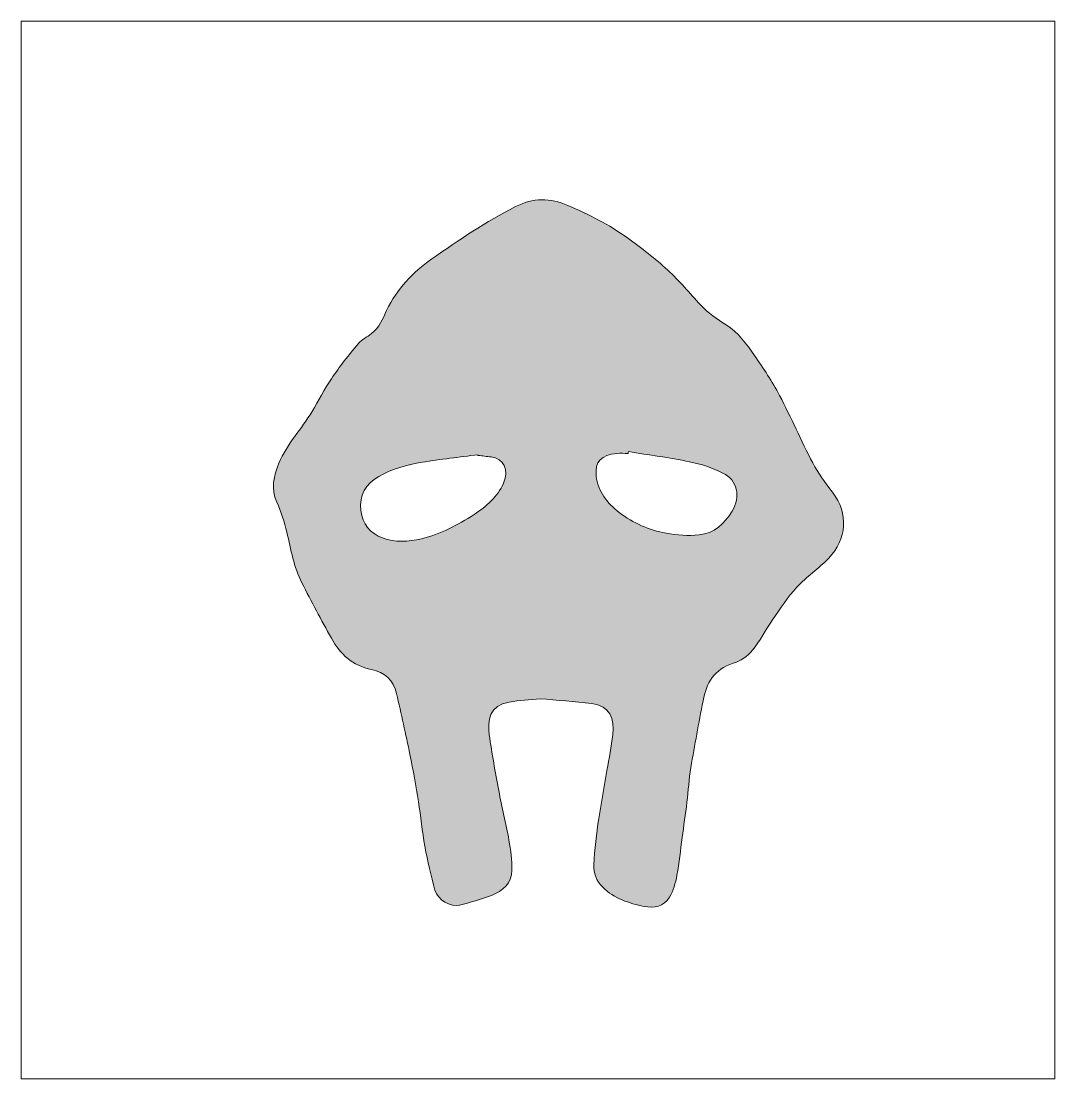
# Model space of a CAD drawing. Extents: x 540 to 1380, y 111 to 970.
import ezdxf

# ---------------------------------------------------------------- set-up
doc = ezdxf.new("R2010")
doc.units = 0
doc.header["$MEASUREMENT"] = 0
doc.layers.add('Layer 1', color=7, linetype='Continuous', lineweight=0)

# ---------------------------------------------------------------- blocks, each defined once
blk = doc.blocks.new('Block_1')
at = {"layer": 'Layer 1', "true_color": 0x000000, "transparency": 33554687}
h = blk.add_hatch(color=18, dxfattribs=at)
h.dxf.hatch_style = 2
edge = h.paths.add_edge_path()
edge.add_spline(control_points=[(1033.42, 620.4), (1033.34, 619.92), (1033.26, 619.44), (1033.18, 618.95), (1030.19, 618.95), (1027.16, 619.23), (1024.2, 618.91), (1011.51, 617.52), (1005.97, 612.7), (1007.32, 600.55), (1008.7, 588.12), (1016.18, 578.48), (1026.03, 571), (1037.35, 562.41), (1050.14, 556.55), (1064.12, 554.18), (1072.94, 552.69), (1082.19, 551.72), (1091.01, 552.7), (1103.05, 554.05), (1111.6, 561.74), (1117.86, 572.14), (1125.04, 584.05), (1122, 597.12), (1110.21, 603.02), (1101.78, 607.25), (1092.46, 610.24), (1083.2, 612.15), (1066.74, 615.56), (1050.03, 617.72), (1033.42, 620.4)], knot_values=[0, 0, 0, 0, 1, 1, 1, 2, 2, 2, 3, 3, 3, 4, 4, 4, 5, 5, 5, 6, 6, 6, 7, 7, 7, 8, 8, 8, 9, 9, 9, 10, 10, 10, 10], degree=3, periodic=0)
edge = h.paths.add_edge_path()
edge.add_spline(control_points=[(911.29, 617.38), (911.23, 617.56), (911.17, 617.73), (911.11, 617.9), (896, 615.88), (880.82, 614.25), (865.79, 611.72), (853.59, 609.67), (841.63, 606.54), (830.66, 600.27), (819.74, 594.04), (814.7, 584.98), (816.08, 572.57), (817.3, 561.61), (823.49, 553.96), (833.64, 550.27), (843.93, 546.52), (854.69, 547.07), (865.24, 549.6), (880.82, 553.33), (894.76, 560.66), (908.11, 569.38), (918.22, 575.97), (926.94, 583.62), (932.03, 594.83), (936.85, 605.45), (932, 614.98), (922, 616.04), (918.42, 616.42), (914.86, 616.93), (911.29, 617.38)], knot_values=[0, 0, 0, 0, 1, 1, 1, 2, 2, 2, 3, 3, 3, 4, 4, 4, 5, 5, 5, 6, 6, 6, 7, 7, 7, 8, 8, 8, 9, 9, 9, 10, 10, 10, 10], degree=3, periodic=0)
edge = h.paths.add_edge_path()
edge.add_spline(control_points=[(961.83, 419.67), (953.02, 418.78), (944.76, 418.46), (936.69, 417.03), (920.41, 414.15), (918.68, 401.99), (920.37, 390.45), (922.6, 375.28), (925.26, 360.16), (928.11, 345.09), (930.65, 331.65), (934.01, 318.36), (936.42, 304.9), (937.88, 296.83), (939.03, 288.55), (938.87, 280.39), (938.66, 269.77), (931.3, 263.54), (922.2, 259.99), (913.76, 256.7), (904.94, 254.32), (896.15, 252.04), (889.17, 250.22), (878.45, 256.39), (876.23, 264.23), (872.91, 275.93), (870.34, 287.89), (868.14, 299.87), (865.94, 311.93), (864.76, 324.17), (862.8, 336.28), (860.75, 349), (858.56, 361.71), (855.97, 374.33), (852.58, 390.91), (848.83, 407.42), (845.05, 423.92), (842.56, 434.78), (835.31, 441.39), (824.7, 443.47), (809.38, 446.47), (799.32, 455.82), (792.12, 468.79), (783.87, 483.65), (775.87, 498.65), (768.13, 513.77), (761.53, 526.67), (759.29, 540.93), (755.91, 554.85), (753.89, 563.17), (751.2, 571.44), (747.77, 579.27), (742.9, 590.37), (745.18, 600.58), (749.5, 611), (755.99, 626.63), (767.8, 638.78), (776.49, 652.96), (781.86, 661.72), (786.33, 671.07), (792.09, 679.55), (798.78, 689.41), (806.17, 698.84), (813.81, 708), (816.65, 711.4), (821.09, 713.46), (824.75, 716.21), (831.1, 720.99), (833.77, 728.23), (837.01, 735.02), (845.31, 752.44), (858.24, 766.03), (873.7, 776.89), (895.58, 792.26), (917.82, 807.17), (941.73, 819.38), (955.91, 826.61), (969.92, 826.53), (984.24, 820.36), (1001.23, 813.04), (1017.76, 804.76), (1032.77, 793.93), (1044.05, 785.79), (1055.15, 777.25), (1065.38, 767.86), (1074.92, 759.12), (1083.28, 749.08), (1092.02, 739.49), (1098.09, 732.84), (1105.52, 728.14), (1113, 723.3), (1122.67, 717.04), (1129.61, 707.82), (1135.99, 698.41), (1143.12, 687.89), (1150.34, 677.33), (1156.25, 666.11), (1165.73, 648.1), (1173.78, 629.33), (1183.2, 611.27), (1187.62, 602.8), (1193.45, 594.98), (1199.3, 587.36), (1212.53, 570.14), (1211.12, 549.24), (1196.22, 533.81), (1188.12, 525.42), (1178.17, 518.77), (1170.26, 510.22), (1162.87, 502.24), (1156.88, 492.92), (1150.65, 483.92), (1145, 475.75), (1140.54, 466.65), (1134.23, 459.07), (1130.33, 454.37), (1124.41, 450.25), (1118.6, 448.48), (1103.03, 443.72), (1096.8, 432.41), (1094.08, 417.89), (1090.73, 399.93), (1087.22, 382), (1084.23, 363.99), (1082.68, 354.61), (1082.19, 345.06), (1081.03, 335.62), (1079.86, 326.04), (1078.43, 316.49), (1077.14, 306.92), (1075.76, 296.7), (1074.83, 286.4), (1072.9, 276.29), (1071.73, 270.16), (1069.95, 263.78), (1066.8, 258.49), (1062.35, 251.01), (1054.2, 249.36), (1046.27, 251.05), (1033.97, 253.67), (1021.89, 257.13), (1012.58, 266.7), (1007.53, 271.89), (1004.87, 278.12), (1005.25, 284.82), (1005.98, 297.4), (1007.61, 309.96), (1009.41, 322.44), (1011.29, 335.52), (1013.83, 348.51), (1016.05, 361.54), (1017.68, 371.2), (1019.71, 380.82), (1020.75, 390.54), (1022.14, 403.47), (1018.6, 413.94), (1003.64, 415.8), (989.6, 417.56), (975.45, 418.44), (961.83, 419.67)], knot_values=[0, 0, 0, 0, 1, 1, 1, 2, 2, 2, 3, 3, 3, 4, 4, 4, 5, 5, 5, 6, 6, 6, 7, 7, 7, 8, 8, 8, 9, 9, 9, 10, 10, 10, 11, 11, 11, 12, 12, 12, 13, 13, 13, 14, 14, 14, 15, 15, 15, 16, 16, 16, 17, 17, 17, 18, 18, 18, 19, 19, 19, 20, 20, 20, 21, 21, 21, 22, 22, 22, 23, 23, 23, 24, 24, 24, 25, 25, 25, 26, 26, 26, 27, 27, 27, 28, 28, 28, 29, 29, 29, 30, 30, 30, 31, 31, 31, 32, 32, 32, 33, 33, 33, 34, 34, 34, 35, 35, 35, 36, 36, 36, 37, 37, 37, 38, 38, 38, 39, 39, 39, 40, 40, 40, 41, 41, 41, 42, 42, 42, 43, 43, 43, 44, 44, 44, 45, 45, 45, 46, 46, 46, 47, 47, 47, 48, 48, 48, 49, 49, 49, 50, 50, 50, 51, 51, 51, 52, 52, 52, 53, 53, 53, 53], degree=3, periodic=0)
at = {"layer": 'Layer 1'}
for points, knots in [([(540, 970), (819.97, 970), (1099.94, 970), (1380, 970), (1380, 683.74), (1380, 397.45), (1380, 111), (1100.06, 111), (820.03, 111), (540, 111), (540, 397.26), (540, 683.61), (540, 970)], [0, 0, 0, 0, 1, 1, 1, 2, 2, 2, 3, 3, 3, 4, 4, 4, 4]), ([(961.83, 419.67), (975.45, 418.44), (989.6, 417.56), (1003.64, 415.8), (1018.6, 413.94), (1022.14, 403.47), (1020.75, 390.54), (1019.71, 380.82), (1017.68, 371.2), (1016.05, 361.54), (1013.83, 348.51), (1011.29, 335.52), (1009.41, 322.44), (1007.61, 309.96), (1005.98, 297.4), (1005.25, 284.82), (1004.87, 278.12), (1007.53, 271.89), (1012.58, 266.7), (1021.89, 257.13), (1033.97, 253.67), (1046.27, 251.05), (1054.2, 249.36), (1062.35, 251.01), (1066.8, 258.49), (1069.95, 263.78), (1071.73, 270.16), (1072.9, 276.29), (1074.83, 286.4), (1075.76, 296.7), (1077.14, 306.92), (1078.43, 316.49), (1079.86, 326.04), (1081.03, 335.62), (1082.19, 345.06), (1082.68, 354.61), (1084.23, 363.99), (1087.22, 382), (1090.73, 399.93), (1094.08, 417.89), (1096.8, 432.41), (1103.03, 443.72), (1118.6, 448.48), (1124.41, 450.25), (1130.33, 454.37), (1134.23, 459.07), (1140.54, 466.65), (1145, 475.75), (1150.65, 483.92), (1156.88, 492.92), (1162.87, 502.24), (1170.26, 510.22), (1178.17, 518.77), (1188.12, 525.42), (1196.22, 533.81), (1211.12, 549.24), (1212.53, 570.14), (1199.3, 587.36), (1193.45, 594.98), (1187.62, 602.8), (1183.2, 611.27), (1173.78, 629.33), (1165.73, 648.1), (1156.25, 666.11), (1150.34, 677.33), (1143.12, 687.89), (1135.99, 698.41), (1129.61, 707.82), (1122.67, 717.04), (1113, 723.3), (1105.52, 728.14), (1098.09, 732.84), (1092.02, 739.49), (1083.28, 749.08), (1074.92, 759.12), (1065.38, 767.86), (1055.15, 777.25), (1044.05, 785.79), (1032.77, 793.93), (1017.76, 804.76), (1001.23, 813.04), (984.24, 820.36), (969.92, 826.53), (955.91, 826.61), (941.73, 819.38), (917.82, 807.17), (895.58, 792.26), (873.7, 776.89), (858.24, 766.03), (845.31, 752.44), (837.01, 735.02), (833.77, 728.23), (831.1, 720.99), (824.75, 716.21), (821.09, 713.46), (816.65, 711.4), (813.81, 708), (806.17, 698.84), (798.78, 689.41), (792.09, 679.55), (786.33, 671.07), (781.86, 661.72), (776.49, 652.96), (767.8, 638.78), (755.99, 626.63), (749.5, 611), (745.18, 600.58), (742.9, 590.37), (747.77, 579.27), (751.2, 571.44), (753.89, 563.17), (755.91, 554.85), (759.29, 540.93), (761.53, 526.67), (768.13, 513.77), (775.87, 498.65), (783.87, 483.65), (792.12, 468.79), (799.32, 455.82), (809.38, 446.47), (824.7, 443.47), (835.31, 441.39), (842.56, 434.78), (845.05, 423.92), (848.83, 407.42), (852.58, 390.91), (855.97, 374.33), (858.56, 361.71), (860.75, 349), (862.8, 336.28), (864.76, 324.17), (865.94, 311.93), (868.14, 299.87), (870.34, 287.89), (872.91, 275.93), (876.23, 264.23), (878.45, 256.39), (889.17, 250.22), (896.15, 252.04), (904.94, 254.32), (913.76, 256.7), (922.2, 259.99), (931.3, 263.54), (938.66, 269.77), (938.87, 280.39), (939.03, 288.55), (937.88, 296.83), (936.42, 304.9), (934.01, 318.36), (930.65, 331.65), (928.11, 345.09), (925.26, 360.16), (922.6, 375.28), (920.37, 390.45), (918.68, 401.99), (920.41, 414.15), (936.69, 417.03), (944.76, 418.46), (953.02, 418.78), (961.83, 419.67)], [0, 0, 0, 0, 1, 1, 1, 2, 2, 2, 3, 3, 3, 4, 4, 4, 5, 5, 5, 6, 6, 6, 7, 7, 7, 8, 8, 8, 9, 9, 9, 10, 10, 10, 11, 11, 11, 12, 12, 12, 13, 13, 13, 14, 14, 14, 15, 15, 15, 16, 16, 16, 17, 17, 17, 18, 18, 18, 19, 19, 19, 20, 20, 20, 21, 21, 21, 22, 22, 22, 23, 23, 23, 24, 24, 24, 25, 25, 25, 26, 26, 26, 27, 27, 27, 28, 28, 28, 29, 29, 29, 30, 30, 30, 31, 31, 31, 32, 32, 32, 33, 33, 33, 34, 34, 34, 35, 35, 35, 36, 36, 36, 37, 37, 37, 38, 38, 38, 39, 39, 39, 40, 40, 40, 41, 41, 41, 42, 42, 42, 43, 43, 43, 44, 44, 44, 45, 45, 45, 46, 46, 46, 47, 47, 47, 48, 48, 48, 49, 49, 49, 50, 50, 50, 51, 51, 51, 52, 52, 52, 53, 53, 53, 53]), ([(961.83, 419.67), (953.02, 418.78), (944.76, 418.46), (936.69, 417.03), (920.41, 414.15), (918.68, 401.99), (920.37, 390.45), (922.6, 375.28), (925.26, 360.16), (928.11, 345.09), (930.65, 331.65), (934.01, 318.36), (936.42, 304.9), (937.88, 296.83), (939.03, 288.55), (938.87, 280.39), (938.66, 269.77), (931.3, 263.54), (922.2, 259.99), (913.76, 256.7), (904.94, 254.32), (896.15, 252.04), (889.17, 250.22), (878.45, 256.39), (876.23, 264.23), (872.91, 275.93), (870.34, 287.89), (868.14, 299.87), (865.94, 311.93), (864.76, 324.17), (862.8, 336.28), (860.75, 349), (858.56, 361.71), (855.97, 374.33), (852.58, 390.91), (848.83, 407.42), (845.05, 423.92), (842.56, 434.78), (835.31, 441.39), (824.7, 443.47), (809.38, 446.47), (799.32, 455.82), (792.12, 468.79), (783.87, 483.65), (775.87, 498.65), (768.13, 513.77), (761.53, 526.67), (759.29, 540.93), (755.91, 554.85), (753.89, 563.17), (751.2, 571.44), (747.77, 579.27), (742.9, 590.37), (745.18, 600.58), (749.5, 611), (755.99, 626.63), (767.8, 638.78), (776.49, 652.96), (781.86, 661.72), (786.33, 671.07), (792.09, 679.55), (798.78, 689.41), (806.17, 698.84), (813.81, 708), (816.65, 711.4), (821.09, 713.46), (824.75, 716.21), (831.1, 720.99), (833.77, 728.23), (837.01, 735.02), (845.31, 752.44), (858.24, 766.03), (873.7, 776.89), (895.58, 792.26), (917.82, 807.17), (941.73, 819.38), (955.91, 826.61), (969.92, 826.53), (984.24, 820.36), (1001.23, 813.04), (1017.76, 804.76), (1032.77, 793.93), (1044.05, 785.79), (1055.15, 777.25), (1065.38, 767.86), (1074.92, 759.12), (1083.28, 749.08), (1092.02, 739.49), (1098.09, 732.84), (1105.52, 728.14), (1113, 723.3), (1122.67, 717.04), (1129.61, 707.82), (1135.99, 698.41), (1143.12, 687.89), (1150.34, 677.33), (1156.25, 666.11), (1165.73, 648.1), (1173.78, 629.33), (1183.2, 611.27), (1187.62, 602.8), (1193.45, 594.98), (1199.3, 587.36), (1212.53, 570.14), (1211.12, 549.24), (1196.22, 533.81), (1188.12, 525.42), (1178.17, 518.77), (1170.26, 510.22), (1162.87, 502.24), (1156.88, 492.92), (1150.65, 483.92), (1145, 475.75), (1140.54, 466.65), (1134.23, 459.07), (1130.33, 454.37), (1124.41, 450.25), (1118.6, 448.48), (1103.03, 443.72), (1096.8, 432.41), (1094.08, 417.89), (1090.73, 399.93), (1087.22, 382), (1084.23, 363.99), (1082.68, 354.61), (1082.19, 345.06), (1081.03, 335.62), (1079.86, 326.04), (1078.43, 316.49), (1077.14, 306.92), (1075.76, 296.7), (1074.83, 286.4), (1072.9, 276.29), (1071.73, 270.16), (1069.95, 263.78), (1066.8, 258.49), (1062.35, 251.01), (1054.2, 249.36), (1046.27, 251.05), (1033.97, 253.67), (1021.89, 257.13), (1012.58, 266.7), (1007.53, 271.89), (1004.87, 278.12), (1005.25, 284.82), (1005.98, 297.4), (1007.61, 309.96), (1009.41, 322.44), (1011.29, 335.52), (1013.83, 348.51), (1016.05, 361.54), (1017.68, 371.2), (1019.71, 380.82), (1020.75, 390.54), (1022.14, 403.47), (1018.6, 413.94), (1003.64, 415.8), (989.6, 417.56), (975.45, 418.44), (961.83, 419.67)], [0, 0, 0, 0, 1, 1, 1, 2, 2, 2, 3, 3, 3, 4, 4, 4, 5, 5, 5, 6, 6, 6, 7, 7, 7, 8, 8, 8, 9, 9, 9, 10, 10, 10, 11, 11, 11, 12, 12, 12, 13, 13, 13, 14, 14, 14, 15, 15, 15, 16, 16, 16, 17, 17, 17, 18, 18, 18, 19, 19, 19, 20, 20, 20, 21, 21, 21, 22, 22, 22, 23, 23, 23, 24, 24, 24, 25, 25, 25, 26, 26, 26, 27, 27, 27, 28, 28, 28, 29, 29, 29, 30, 30, 30, 31, 31, 31, 32, 32, 32, 33, 33, 33, 34, 34, 34, 35, 35, 35, 36, 36, 36, 37, 37, 37, 38, 38, 38, 39, 39, 39, 40, 40, 40, 41, 41, 41, 42, 42, 42, 43, 43, 43, 44, 44, 44, 45, 45, 45, 46, 46, 46, 47, 47, 47, 48, 48, 48, 49, 49, 49, 50, 50, 50, 51, 51, 51, 52, 52, 52, 53, 53, 53, 53]), ([(1033.42, 620.4), (1033.34, 619.92), (1033.26, 619.44), (1033.18, 618.95), (1030.19, 618.95), (1027.16, 619.23), (1024.2, 618.91), (1011.51, 617.52), (1005.97, 612.7), (1007.32, 600.55), (1008.7, 588.12), (1016.18, 578.48), (1026.03, 571), (1037.35, 562.41), (1050.14, 556.55), (1064.12, 554.18), (1072.94, 552.69), (1082.19, 551.72), (1091.01, 552.7), (1103.05, 554.05), (1111.6, 561.74), (1117.86, 572.14), (1125.04, 584.05), (1122, 597.12), (1110.21, 603.02), (1101.78, 607.25), (1092.46, 610.24), (1083.2, 612.15), (1066.74, 615.56), (1050.03, 617.72), (1033.42, 620.4)], [0, 0, 0, 0, 1, 1, 1, 2, 2, 2, 3, 3, 3, 4, 4, 4, 5, 5, 5, 6, 6, 6, 7, 7, 7, 8, 8, 8, 9, 9, 9, 10, 10, 10, 10]), ([(1033.42, 620.4), (1050.03, 617.72), (1066.74, 615.56), (1083.2, 612.15), (1092.46, 610.24), (1101.78, 607.25), (1110.21, 603.02), (1122, 597.12), (1125.04, 584.05), (1117.86, 572.14), (1111.6, 561.74), (1103.05, 554.05), (1091.01, 552.7), (1082.19, 551.72), (1072.94, 552.69), (1064.12, 554.18), (1050.14, 556.55), (1037.35, 562.41), (1026.03, 571), (1016.18, 578.48), (1008.7, 588.12), (1007.32, 600.55), (1005.97, 612.7), (1011.51, 617.52), (1024.2, 618.91), (1027.16, 619.23), (1030.19, 618.95), (1033.18, 618.95), (1033.26, 619.44), (1033.34, 619.92), (1033.42, 620.4)], [0, 0, 0, 0, 1, 1, 1, 2, 2, 2, 3, 3, 3, 4, 4, 4, 5, 5, 5, 6, 6, 6, 7, 7, 7, 8, 8, 8, 9, 9, 9, 10, 10, 10, 10]), ([(911.29, 617.38), (911.23, 617.56), (911.17, 617.73), (911.11, 617.9), (896, 615.88), (880.82, 614.25), (865.79, 611.72), (853.59, 609.67), (841.63, 606.54), (830.66, 600.27), (819.74, 594.04), (814.7, 584.98), (816.08, 572.57), (817.3, 561.61), (823.49, 553.96), (833.64, 550.27), (843.93, 546.52), (854.69, 547.07), (865.24, 549.6), (880.82, 553.33), (894.76, 560.66), (908.11, 569.38), (918.22, 575.97), (926.94, 583.62), (932.03, 594.83), (936.85, 605.45), (932, 614.98), (922, 616.04), (918.42, 616.42), (914.86, 616.93), (911.29, 617.38)], [0, 0, 0, 0, 1, 1, 1, 2, 2, 2, 3, 3, 3, 4, 4, 4, 5, 5, 5, 6, 6, 6, 7, 7, 7, 8, 8, 8, 9, 9, 9, 10, 10, 10, 10]), ([(911.29, 617.38), (914.86, 616.93), (918.42, 616.42), (922, 616.04), (932, 614.98), (936.85, 605.45), (932.03, 594.83), (926.94, 583.62), (918.22, 575.97), (908.11, 569.38), (894.76, 560.66), (880.82, 553.33), (865.24, 549.6), (854.69, 547.07), (843.93, 546.52), (833.64, 550.27), (823.49, 553.96), (817.3, 561.61), (816.08, 572.57), (814.7, 584.98), (819.74, 594.04), (830.66, 600.27), (841.63, 606.54), (853.59, 609.67), (865.79, 611.72), (880.82, 614.25), (896, 615.88), (911.11, 617.9), (911.17, 617.73), (911.23, 617.56), (911.29, 617.38)], [0, 0, 0, 0, 1, 1, 1, 2, 2, 2, 3, 3, 3, 4, 4, 4, 5, 5, 5, 6, 6, 6, 7, 7, 7, 8, 8, 8, 9, 9, 9, 10, 10, 10, 10])]:
    blk.add_open_spline(points, degree=3, knots=knots, dxfattribs=at)
blk = doc.blocks.new('Block_0')
at = {"layer": 'Layer 1'}
blk.add_blockref('Block_1', (0, 0), dxfattribs=at)

msp = doc.modelspace()

# ---------------------------------------------------------------- block references
at = {"layer": 'Layer 1'}
msp.add_blockref('Block_0', (0, 0), dxfattribs=at)

doc.saveas('drawing.dxf')
